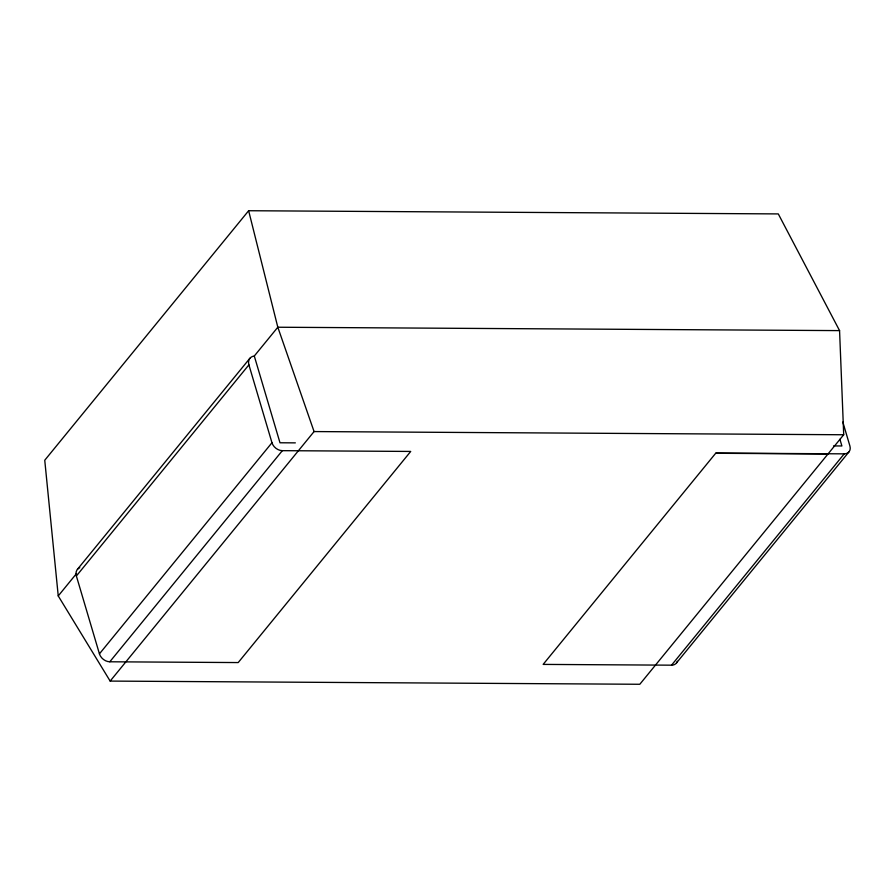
<?xml version="1.0" encoding="UTF-8"?>
<svg xmlns="http://www.w3.org/2000/svg" width="895" height="895" viewBox="0 0 895 895"><rect width="100%" height="100%" fill="white"/><g stroke="black" fill="none" stroke-linecap="round" stroke-linejoin="round"><path stroke-width="1.34" d="M248.642 210.728L44.75 460.243L58.242 595.936L110.163 681.084L639.813 684.272L843.705 434.757L839.566 330.613L778.292 213.916L248.642 210.728L277.819 327.234L314.067 431.569L110.163 681.084M77.462 569.298L249.985 358.179M58.242 595.936L76.534 573.538M248.899 364.858L271.968 442.734A9.23 6.847 39.3 0 0 282.328 450.666L410.727 451.438L238.204 662.568L109.805 661.785A9.23 6.847 39.3 0 1 99.434 653.853L76.377 575.988L248.899 364.858A10.471 7.764 39.3 0 1 254.292 356.02L277.819 327.234L839.566 330.613M99.434 653.853L271.968 442.734M109.805 661.785L282.328 450.666M844.231 453.854L715.832 453.083L543.142 664.403L671.541 665.175L844.231 453.854A9.23 6.847 39.3 0 0 849.914 446.023L842.821 422.048M676.53 662.893L849.221 451.583M314.067 431.569L843.705 434.757M833.525 445.923L841.893 445.967L839.913 439.3M295.35 442.868L279.99 442.779L254.292 356.02M715.676 453.273L828.02 453.955M677.325 661.271A9.23 6.847 39.3 0 1 671.541 665.175M76.377 575.988A10.471 7.764 39.3 0 1 79.778 567.643"/></g></svg>
